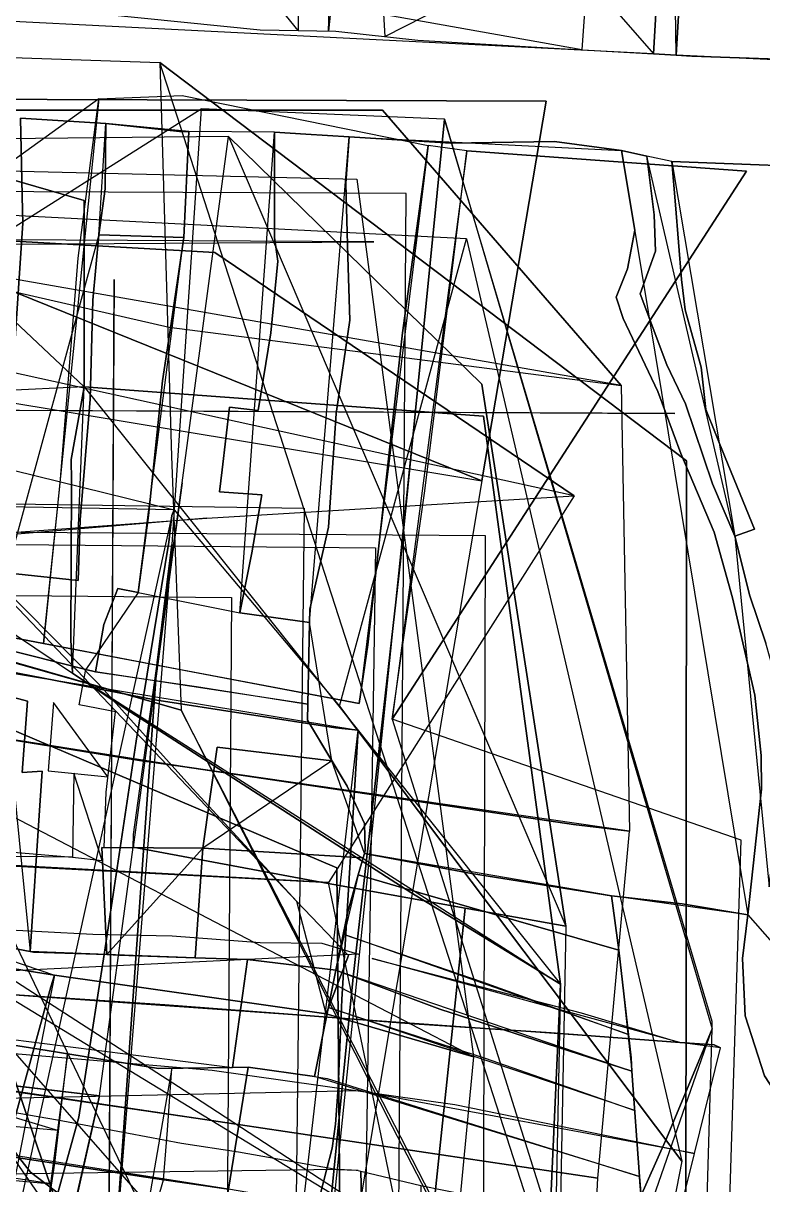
# Model space of a CAD drawing. Extents: x -6790 to 12600, y -1098 to 2171.
# Drawn here: x 760.7 to 826.5, y 528.8 to 632.3 of the extents above; entities that cross this region are included whole.
import ezdxf

# ---------------------------------------------------------------- set-up
doc = ezdxf.new("R2010")
doc.units = 0

msp = doc.modelspace()

# ---------------------------------------------------------------- linework, layer by layer
for points in [[(816.82, 629.53), (817.31, 638.27), (818.02, 646.67), (818.17, 650.88), (811.55, 652.3), (801.34, 654.11), (798.46, 654.61), (793.85, 658.87), (789.3, 662.59), (783.01, 667.72), (778.3, 673.85), (776.79, 675.37), (816.82, 629.53)], [(818.51, 652.46), (819.91, 652.16), (819.55, 641.6), (818.84, 629.41), (818.51, 652.46)], [(788.51, 650.99), (788.24, 644.07), (788.6, 638.47), (787.88, 631.56), (788.51, 650.99)], [(817.78, 643.75), (803.94, 646.85), (794.76, 648.17), (792.56, 648.48), (792.92, 644.03), (792.6, 636.17), (792.9, 631.07), (817.78, 643.75)], [(779.89, 638.17), (785.19, 638.3), (785.18, 631.62), (779.89, 638.17)], [(779.92, 635.37), (787.01, 635.92), (789.51, 636.23), (792.67, 635.12), (802.06, 634.81), (804.27, 635.81), (810.86, 635.78), (810.44, 629.9), (779.92, 635.37)], [(711, 634.91), (716.87, 634.4), (734.58, 634.49), (750.17, 633.48), (767.98, 633.07), (781.81, 631.68), (788.54, 631.55), (795.83, 630.75), (809.47, 629.96), (816.82, 629.53), (711, 634.91)], [(773.92, 593.7), (774.78, 571.1), (748.44, 578.67), (746.2, 579.16), (746.86, 594.5), (747.44, 629.63), (772.88, 628.76), (773.92, 593.7)], [(818.84, 629.41), (820.24, 629.33), (832.96, 628.89), (844.96, 628.03), (853.69, 627.67), (869.96, 626.54), (884.7, 626.1), (895.54, 625.78), (818.84, 629.41)], [(825.54, 465.77), (806.35, 469.43), (790.15, 472.91), (788, 473.79), (781.46, 482.46), (778.96, 484.78), (761.21, 490.56), (753.93, 494.44), (749.56, 505.26), (743.94, 513.64), (737.71, 521.37), (732.54, 530.27), (727.8, 538.42), (725.23, 542.83), (721.03, 551.82), (716, 562.56), (708.38, 575.17), (702.23, 583.19), (694.98, 594.47), (690.98, 605.98), (686.82, 617.96), (685.15, 622.75), (683.33, 627.98), (825.54, 465.77)], [(772.88, 628.76), (819.75, 593.29), (819.67, 483.79), (772.88, 628.76)], [(773.92, 593.7), (774.78, 571.1), (793.55, 534.03), (806.64, 508.72), (816.29, 490.15), (819.67, 483.79), (819.75, 593.29), (772.88, 628.76), (773.92, 593.7)], [(801.55, 591.52), (807.26, 625.31), (594.08, 626.05), (801.55, 591.52)], [(594.08, 626.05), (807.26, 625.31), (801.55, 591.52), (749.59, 612.5), (736.92, 617.96), (735.79, 618.67), (734.09, 619.73), (709.8, 621.41), (709.41, 621.38), (692.7, 620.22), (676.33, 620.8), (668.58, 621.46), (664.43, 621.82), (645.07, 623.54), (619.64, 624.86), (594.08, 626.05)], [(767.45, 625.52), (774.86, 625.83), (796.76, 621.38), (794.49, 604.69), (791.39, 576.91), (790.62, 571.67), (773.79, 574.87), (762.51, 577.02), (764.01, 591.31), (765.62, 611.34), (767.45, 625.52)], [(767.45, 625.52), (774.86, 625.83), (796.76, 621.38), (794.49, 604.69), (791.39, 576.91), (790.62, 571.67), (773.79, 574.87), (762.51, 577.02), (764.01, 591.31), (765.62, 611.34), (767.45, 625.52)], [(739.24, 590.14), (738.74, 588.73), (738.01, 584.05), (737.6, 582.45), (737.54, 582.13), (737.47, 581.8), (746.17, 580.13), (762.51, 577.02), (764.01, 591.31), (765.62, 611.34), (767.45, 625.52), (744.29, 608.84), (741.54, 598.43), (739.24, 590.14)], [(739.24, 590.14), (738.74, 588.73), (738.01, 584.05), (737.6, 582.45), (737.54, 582.13), (737.47, 581.8), (746.17, 580.13), (762.51, 577.02), (764.01, 591.31), (765.62, 611.34), (767.45, 625.52), (744.29, 608.84), (741.54, 598.43), (739.24, 590.14)], [(762.51, 577.02), (764.01, 591.31), (765.62, 611.34), (767.45, 625.52), (762.51, 577.02)], [(762.51, 577.02), (764.01, 591.31), (765.62, 611.34), (767.45, 625.52), (762.51, 577.02)], [(775.09, 566.03), (771.08, 566.6), (750.48, 569.93), (700.5, 577.8), (667.32, 583.09), (635.64, 588.1), (623.07, 590.09), (622.08, 590.25), (623.24, 590.97), (623.7, 591.97), (628.67, 605.97), (674.08, 624.51), (716.9, 617.4), (757.75, 608.86), (773.71, 605.21), (813.95, 600), (814.67, 560.31), (809.71, 560.92), (775.09, 566.03)], [(775.09, 566.03), (771.08, 566.6), (750.48, 569.93), (700.5, 577.8), (667.32, 583.09), (635.64, 588.1), (623.07, 590.09), (622.08, 590.25), (623.24, 590.97), (623.7, 591.97), (628.67, 605.97), (674.08, 624.51), (716.9, 617.4), (757.75, 608.86), (773.71, 605.21), (813.95, 600), (814.67, 560.31), (809.71, 560.92), (775.09, 566.03)], [(674.08, 624.51), (716.9, 617.4), (757.75, 608.86), (773.71, 605.21), (813.95, 600), (674.08, 624.51)], [(674.08, 624.51), (792.71, 624.51), (813.95, 600), (674.08, 624.51)], [(813.95, 600), (792.71, 624.51), (674.08, 624.51), (716.9, 617.4), (757.75, 608.86), (773.71, 605.21), (813.95, 600)], [(813.95, 600), (792.71, 624.51), (674.08, 624.51), (716.9, 617.4), (757.75, 608.86), (773.71, 605.21), (813.95, 600)], [(766.13, 599.89), (766.13, 616.48), (740.72, 623.83), (766.13, 599.89)], [(740.72, 623.83), (766.13, 616.48), (766.13, 599.89), (743.76, 598.81), (740.78, 598.84), (740.72, 623.83)], [(773.94, 585.85), (772.6, 575.06), (771.58, 560.66), (768.76, 521.01), (767.41, 521.02), (764.04, 522.05), (745.24, 522.5), (747.42, 546.09), (749.09, 565.53), (751.5, 586.1), (753.12, 597.33), (755.14, 611.1), (776.56, 624.64), (773.94, 585.85)], [(759.67, 591.26), (759.24, 583.31), (765.6, 582.65), (765.79, 588.03), (766.66, 598.8), (766.9, 607.6), (767.46, 613.42), (768.01, 617.53), (768.07, 623.35), (760.48, 623.8), (760.65, 615.57), (760.67, 614.46), (759.9, 602.85), (759.8, 601.39), (759.67, 591.26)], [(760.48, 623.8), (768.07, 623.35), (768.01, 617.53), (767.46, 613.42), (766.9, 607.6), (766.66, 598.8), (765.79, 588.03), (765.6, 582.65), (759.24, 583.31), (759.67, 591.26), (759.8, 601.39), (759.9, 602.85), (760.67, 614.46), (760.65, 615.57), (760.48, 623.8)], [(773.94, 585.85), (772.6, 575.06), (771.58, 560.66), (768.76, 521.01), (767.41, 521.02), (766.06, 521.02), (765.25, 520.95), (762.8, 494.12), (760.76, 477.07), (765.86, 477.8), (782.63, 479.52), (783.48, 479.82), (786.38, 510.06), (790.08, 547.3), (792.29, 566.63), (794.29, 584.36), (796.28, 604.33), (798.2, 623.73), (776.56, 624.64), (773.94, 585.85)], [(768.07, 623.35), (768.01, 617.53), (767.46, 613.42), (768.07, 623.35)], [(775.47, 622.61), (774.62, 622.61), (768.07, 623.35), (768.01, 617.53), (767.46, 613.42), (775.01, 613.17), (775.47, 622.61)], [(767.46, 613.42), (768.01, 617.53), (768.07, 623.35), (774.62, 622.61), (775.47, 622.61), (775.01, 613.17), (767.46, 613.42)], [(768.07, 623.35), (774.62, 622.61), (775.47, 622.61), (768.07, 623.35)], [(796.28, 604.33), (794.29, 584.36), (792.29, 566.63), (790.08, 547.3), (786.38, 510.06), (783.48, 479.82), (798.29, 485.03), (799.37, 485.58), (802.08, 485.27), (802.29, 488.37), (798.13, 489.12), (809.6, 514.2), (817.98, 532.96), (822.03, 542.7), (822.05, 543.36), (798.2, 623.73), (796.28, 604.33)], [(822.03, 542.7), (822.05, 543.36), (798.2, 623.73), (822.03, 542.7)], [(631.18, 586.07), (630.4, 567.6), (629.27, 553.04), (631.61, 553.28), (651.14, 550.97), (686.07, 546.69), (721.53, 542.21), (767.5, 536.76), (770.49, 558.88), (770.52, 560.01), (774.15, 586.18), (774.86, 591.34), (778.99, 622.18), (633.05, 620.65), (631.18, 586.07)], [(644.25, 621.84), (790.42, 618.39), (800.79, 540.21), (644.25, 621.84)], [(750.48, 590.42), (749.37, 591.58), (747, 593.84), (746.9, 604.9), (729.63, 608.09), (644.25, 621.84), (790.42, 618.39), (800.79, 540.21), (787.68, 544.06), (789.67, 549.23), (785.06, 554.06), (775.81, 564.09), (767.38, 573.48), (754.71, 586.3), (750.48, 590.42)], [(750.48, 590.42), (749.37, 591.58), (747, 593.84), (746.9, 604.9), (729.63, 608.09), (644.25, 621.84), (790.42, 618.39), (800.79, 540.21), (787.68, 544.06), (789.67, 549.23), (785.06, 554.06), (775.81, 564.09), (767.38, 573.48), (754.71, 586.3), (750.48, 590.42)], [(750.48, 590.42), (749.37, 591.58), (747, 593.84), (746.9, 604.9), (729.63, 608.09), (644.25, 621.84), (790.42, 618.39), (800.79, 540.21), (787.68, 544.06), (789.67, 549.23), (785.06, 554.06), (775.81, 564.09), (767.38, 573.48), (754.71, 586.3), (750.48, 590.42)], [(770.49, 558.88), (770.52, 560.01), (774.15, 586.18), (774.86, 591.34), (778.99, 622.18), (801.53, 600.13), (809.01, 551.86), (800.05, 553.47), (786.55, 555.9), (770.49, 558.88)], [(783.09, 622.55), (775.47, 622.61), (775.01, 613.17), (773.87, 605.51), (773.1, 600.41), (771.87, 588.44), (770.94, 581.57), (780, 579.76), (781.07, 585.11), (781.95, 590.27), (778.18, 590.54), (778.41, 592.48), (779.07, 598.07), (781.62, 597.77), (782.77, 604.69), (783.38, 611.08), (783.08, 613.17), (783.09, 622.55)], [(782.77, 604.69), (783.38, 611.08), (783.08, 613.17), (783.09, 622.55), (775.47, 622.61), (775.01, 613.17), (773.87, 605.51), (773.1, 600.41), (771.87, 588.44), (770.94, 581.57), (780, 579.76), (781.07, 585.11), (781.95, 590.27), (778.18, 590.54), (778.41, 592.48), (779.07, 598.07), (781.62, 597.77), (782.77, 604.69)], [(783.09, 622.55), (783.08, 613.17), (783.38, 611.08), (782.77, 604.69), (781.62, 597.77), (779.07, 598.07), (778.41, 592.48), (778.18, 590.54), (781.95, 590.27), (781.07, 585.11), (780, 579.76), (783.09, 622.55)], [(780, 579.76), (781.07, 585.11), (781.95, 590.27), (778.18, 590.54), (778.41, 592.48), (779.07, 598.07), (781.62, 597.77), (782.77, 604.69), (783.38, 611.08), (783.08, 613.17), (783.09, 622.55), (785.87, 622.38), (789.73, 622.14), (789.42, 617.98), (789.62, 611.46), (789.79, 605.82), (788.57, 597.52), (788.13, 590.93), (787.89, 587.39), (786.22, 580.09), (786.19, 578.9), (780, 579.76)], [(786.19, 578.9), (780, 579.76), (781.07, 585.11), (781.95, 590.27), (778.18, 590.54), (778.41, 592.48), (779.07, 598.07), (781.62, 597.77), (782.77, 604.69), (783.38, 611.08), (783.08, 613.17), (783.09, 622.55), (785.87, 622.38), (789.73, 622.14), (789.42, 617.98), (789.62, 611.46), (789.79, 605.82), (788.57, 597.52), (788.13, 590.93), (787.89, 587.39), (786.22, 580.09), (786.19, 578.9)], [(809.01, 551.86), (801.53, 600.13), (778.99, 622.18), (809.01, 551.86)], [(789.73, 622.14), (785.87, 622.38), (783.09, 622.55), (789.73, 622.14)], [(813.09, 554.55), (800.61, 556.56), (791.1, 558.34), (791.14, 558.56), (791.09, 560.99), (789.56, 564.32), (788.2, 566.57), (786.01, 570.2), (786.07, 573.08), (786.19, 578.9), (786.22, 580.09), (787.89, 587.39), (788.13, 590.93), (788.57, 597.52), (789.79, 605.82), (789.62, 611.46), (789.42, 617.98), (789.73, 622.14), (798.78, 621.57), (808.01, 621.72), (813.97, 620.93), (815.15, 613.83), (814.5, 610.39), (813.49, 607.86), (814.13, 605.98), (817.2, 599.47), (819.25, 593.96), (822.22, 586.94), (823.84, 581.08), (824.94, 576.33), (825.85, 572.44), (826.39, 567.06), (826.44, 564.07), (825.22, 552.87), (819.36, 553.84), (813.09, 554.55)], [(813.97, 620.93), (815.15, 613.83), (814.5, 610.39), (813.49, 607.86), (814.13, 605.98), (817.2, 599.47), (819.25, 593.96), (822.22, 586.94), (823.84, 581.08), (824.94, 576.33), (825.85, 572.44), (826.39, 567.06), (826.44, 564.07), (825.22, 552.87), (819.36, 553.84), (813.09, 554.55), (800.61, 556.56), (791.1, 558.34), (791.14, 558.56), (791.09, 560.99), (789.56, 564.32), (786.01, 570.2), (786.07, 573.08), (786.19, 578.9), (786.22, 580.09), (787.89, 587.39), (788.13, 590.93), (788.57, 597.52), (789.79, 605.82), (789.62, 611.46), (789.42, 617.98), (789.73, 622.14), (798.78, 621.57), (808.01, 621.72), (813.97, 620.93)], [(789.73, 622.14), (789.42, 617.98), (789.62, 611.46), (789.79, 605.82), (788.57, 597.52), (788.13, 590.93), (787.89, 587.39), (786.22, 580.09), (786.19, 578.9), (789.73, 622.14)], [(813.97, 620.93), (808.01, 621.72), (798.78, 621.57), (789.73, 622.14), (813.97, 620.93)], [(790.62, 571.67), (791.39, 576.91), (794.49, 604.69), (796.76, 621.38), (790.62, 571.67)], [(790.62, 571.67), (791.39, 576.91), (794.49, 604.69), (796.76, 621.38), (790.62, 571.67)], [(793.55, 570.29), (796.46, 590.61), (798.89, 610.22), (800.21, 620.9), (793.55, 570.29)], [(793.55, 570.29), (825.11, 619.08), (800.21, 620.9), (793.55, 570.29)], [(800.21, 620.9), (825.11, 619.08), (793.55, 570.29), (796.46, 590.61), (798.89, 610.22), (800.21, 620.9)], [(793.55, 570.29), (796.46, 590.61), (798.89, 610.22), (800.21, 620.9), (793.55, 570.29)], [(793.55, 570.29), (825.11, 619.08), (800.21, 620.9), (793.55, 570.29)], [(800.21, 620.9), (825.11, 619.08), (793.55, 570.29), (796.46, 590.61), (798.89, 610.22), (800.21, 620.9)], [(825.22, 552.87), (826.44, 564.07), (826.39, 567.06), (825.85, 572.44), (824.94, 576.33), (823.84, 581.08), (822.22, 586.94), (819.25, 593.96), (817.2, 599.47), (814.13, 605.98), (813.49, 607.86), (814.5, 610.39), (815.15, 613.83), (813.97, 620.93), (825.22, 552.87)], [(105.33, 620.2), (98.92, 88.39), (790.98, 84.91), (794.81, 617.1), (105.33, 620.2)], [(816.22, 620.44), (816.89, 615.19), (816.99, 611.98), (815.63, 608.18), (818.01, 601.83), (819.66, 598.38), (822.06, 591.26), (824.07, 586.59), (816.22, 620.44)], [(816.22, 620.44), (816.89, 615.19), (816.99, 611.98), (815.63, 608.18), (818.01, 601.83), (819.66, 598.38), (822.06, 591.26), (824.07, 586.59), (825.81, 587.22), (823.21, 593.6), (821.47, 597.88), (821.05, 601.64), (819.65, 606.73), (819.32, 609.44), (818.79, 616.08), (818.46, 619.95), (816.22, 620.44)], [(818.46, 619.95), (816.22, 620.44), (816.89, 615.19), (816.99, 611.98), (815.63, 608.18), (818.01, 601.83), (819.66, 598.38), (822.06, 591.26), (824.07, 586.59), (825.81, 587.22), (823.21, 593.6), (821.47, 597.88), (821.05, 601.64), (819.65, 606.73), (819.32, 609.44), (818.79, 616.08), (818.46, 619.95)], [(824.07, 586.59), (825.81, 587.22), (823.21, 593.6), (821.47, 597.88), (821.05, 601.64), (819.65, 606.73), (819.32, 609.44), (818.79, 616.08), (818.46, 619.95), (824.07, 586.59)], [(801.55, 591.52), (789.24, 518.69), (788.79, 518.81), (777.97, 521.72), (767.39, 524.57), (756.89, 527.43), (746.38, 530.29), (746.26, 530.33), (721.44, 537.97), (709.23, 542.12), (710.81, 545.03), (717.42, 564.61), (725.49, 587.73), (735.79, 618.67), (736.92, 617.96), (749.59, 612.5), (801.55, 591.52)], [(683.83, 591.92), (682.82, 585.19), (682.02, 581.05), (696.43, 581.99), (726.43, 583.93), (728.88, 584.12), (732.2, 584.37), (752.01, 586.35), (777.06, 588.19), (809.76, 590.17), (777.78, 611.86), (688, 616.92), (683.83, 591.92)], [(688, 616.92), (777.78, 611.86), (809.76, 590.17), (688, 616.92)], [(800.18, 613.06), (743.58, 615.98), (744.35, 598), (744.24, 589.48), (759.81, 592.47), (774.16, 588.93), (788.87, 571.45), (800.18, 613.06)], [(758.62, 576.65), (766.29, 574.71), (767.14, 574.5), (767.9, 578.73), (769.15, 581.93), (770.94, 581.57), (771.87, 588.44), (773.1, 600.41), (773.87, 605.51), (775.01, 613.17), (767.46, 613.42), (766.9, 607.6), (766.66, 598.8), (765.79, 588.03), (765.6, 582.65), (759.24, 583.31), (758.77, 577.53), (758.62, 576.65)], [(758.77, 577.53), (759.24, 583.31), (765.6, 582.65), (765.79, 588.03), (766.66, 598.8), (766.9, 607.6), (767.46, 613.42), (775.01, 613.17), (773.87, 605.51), (773.1, 600.41), (771.87, 588.44), (770.94, 581.57), (769.15, 581.93), (767.9, 578.73), (767.14, 574.5), (766.29, 574.71), (758.62, 576.65), (758.77, 577.53)], [(759.24, 583.31), (765.6, 582.65), (765.79, 588.03), (766.66, 598.8), (766.9, 607.6), (767.46, 613.42), (759.24, 583.31)], [(791.93, 612.79), (759.01, 612.98), (79.55, 608.24), (791.93, 612.79)], [(775.01, 613.17), (773.87, 605.51), (773.1, 600.41), (771.87, 588.44), (770.94, 581.57), (775.01, 613.17)], [(788.87, 571.45), (800.18, 613.06), (819.34, 530.94), (788.87, 571.45)], [(653.18, 610.25), (673.7, 598.61), (702.83, 582.77), (710.99, 578.05), (726.92, 568.07), (747.27, 555.19), (763.46, 544.73), (775.95, 536.66), (798.85, 521.74), (807.17, 516.44), (653.18, 610.25)], [(768.8, 609.44), (767.73, 425.4), (767.16, 304.2), (766.16, 88.09), (768.8, 609.44)], [(783.48, 479.82), (786.38, 510.06), (790.08, 547.3), (792.29, 566.63), (794.29, 584.36), (796.28, 604.33), (783.48, 479.82)], [(66.96, 600.96), (135.85, 600.88), (818.73, 597.52), (66.96, 600.96)], [(89.84, 599.43), (785.72, 589.09), (779.97, 92.07), (740.84, 91.65), (728.89, 91.75), (723.88, 92.07), (717.29, 92.52), (682.9, 93.32), (432.67, 95.45), (307.1, 97.51), (213.56, 98.73), (136.9, 99.68), (84.96, 100.39), (89.84, 599.43)], [(766.13, 599.89), (743.76, 598.81), (744.79, 590.15), (745.13, 587.8), (765.09, 574.38), (764.95, 577.39), (765.02, 591.51), (764.99, 593.42), (765.57, 596.72), (766.13, 599.89)], [(766.13, 599.89), (765.57, 596.72), (764.99, 593.42), (765.02, 591.51), (764.95, 577.39), (765.09, 574.38), (766.13, 599.89)], [(766.13, 599.89), (801.7, 597.28), (808.55, 546.69), (795.22, 554.86), (769.78, 571.23), (765.09, 574.38), (764.95, 577.39), (765.02, 591.51), (764.99, 593.42), (765.57, 596.72), (766.13, 599.89)], [(808.55, 546.69), (801.7, 597.28), (766.13, 599.89), (808.55, 546.69)], [(71.88, 94), (800.52, 88.91), (801.87, 586.62), (73.83, 591.85), (71.88, 94)], [(71.88, 94), (800.52, 88.91), (801.87, 586.62), (73.83, 591.85), (71.88, 94)], [(97.67, 591.94), (792.06, 585.55), (784.52, 85.89), (784.41, 69.63), (97.67, 591.94)], [(712.77, 589.73), (744.24, 588.88), (744.24, 589.48), (759.81, 592.47), (774.16, 588.93), (773.95, 588.44), (773.67, 586.06), (770.78, 568.32), (767.93, 549.33), (765.66, 534.86), (763, 525.19), (759.59, 512.48), (750.01, 475.34), (744.58, 455.13), (692.28, 473.82), (692.01, 473.92), (692.64, 477.06), (696.39, 491.83), (698.54, 500.31), (698.64, 501.14), (698.82, 502.12), (706.9, 535.48), (712.77, 589.73)], [(744.24, 589.48), (759.81, 592.47), (774.16, 588.93), (744.24, 589.48)], [(770.49, 558.88), (770.52, 560.01), (774.15, 586.18), (774.86, 591.34), (770.49, 558.88)], [(623.07, 590.09), (635.64, 588.1), (667.32, 583.09), (700.5, 577.8), (750.48, 569.93), (771.08, 566.6), (775.09, 566.03), (623.07, 590.09)], [(777.06, 588.19), (809.76, 590.17), (787.89, 555.73), (762.18, 557.09), (726.99, 559.04), (727.49, 567.33), (728.88, 584.12), (732.2, 584.37), (752.01, 586.35), (777.06, 588.19)], [(785.06, 554.06), (775.81, 564.09), (767.38, 573.48), (754.71, 586.3), (750.48, 590.42), (785.06, 554.06)], [(763.5, 547.48), (758.81, 548.23), (739.16, 551.34), (727.94, 553.08), (727.1, 553.17), (721.76, 556.05), (719.34, 559.78), (718.05, 560.87), (714.68, 572.82), (711.87, 582.37), (701.58, 583.23), (679.83, 585.24), (655.5, 587.43), (643.45, 588.64), (642.6, 588.69), (763.5, 547.48)], [(744.58, 455.13), (750.01, 475.34), (759.59, 512.48), (763, 525.19), (765.66, 534.86), (767.93, 549.33), (770.78, 568.32), (773.67, 586.06), (773.95, 588.44), (774.16, 588.93), (788.87, 571.45), (819.34, 530.94), (796.18, 412.16), (789.03, 414.05), (759.61, 421.13), (741.27, 425.28), (744.58, 455.13)], [(50.06, 587.89), (779.25, 581.11), (775.84, 83.59), (42.2, 89.17), (50.06, 587.89)], [(728.88, 584.12), (732.2, 584.37), (752.01, 586.35), (777.06, 588.19), (728.88, 584.12)], [(744.58, 455.13), (750.01, 475.34), (759.59, 512.48), (763, 525.19), (765.66, 534.86), (767.93, 549.33), (770.78, 568.32), (773.67, 586.06), (773.95, 588.44), (744.58, 455.13)], [(827.11, 555.35), (828.44, 566.83), (828.37, 571.61), (826.83, 577.07), (825.39, 581.27), (824.07, 586.59), (827.11, 555.35)], [(768.76, 521.01), (771.58, 560.66), (772.6, 575.06), (773.94, 585.85), (768.76, 521.01)], [(789.37, 472.29), (788.64, 557.04), (726.63, 583.45), (720.48, 542.79), (718.12, 527.15), (713.97, 500.37), (711.8, 485.54), (732.08, 481.37), (752.13, 477.45), (774.25, 474.29), (789.37, 472.29)], [(726.63, 583.45), (788.64, 557.04), (789.37, 472.29), (726.63, 583.45)], [(762.51, 577.02), (746.17, 580.13), (737.47, 581.8), (737.54, 582.13), (762.51, 577.02)], [(762.51, 577.02), (746.17, 580.13), (737.47, 581.8), (737.54, 582.13), (762.51, 577.02)], [(766.29, 574.71), (767.14, 574.5), (767.9, 578.73), (769.15, 581.93), (770.94, 581.57), (780, 579.76), (786.19, 578.9), (786.07, 573.08), (786.01, 570.2), (788.2, 566.57), (777.97, 567.81), (776.71, 558.79), (767.7, 558.87), (768.17, 549.32), (761.63, 549.55), (761.33, 549.6), (762.2, 562.6), (762.4, 565.67), (760.61, 565.55), (761.1, 571.89), (758.51, 572.57), (758.62, 576.65), (766.29, 574.71)], [(786.19, 578.9), (786.07, 573.08), (786.01, 570.2), (789.56, 564.32), (791.09, 560.99), (791.14, 558.56), (791.1, 558.34), (790.98, 557.94), (776.71, 558.79), (767.91, 558.86), (768.09, 563.79), (768.93, 570.94), (765.69, 571.57), (766.29, 574.71), (767.14, 574.5), (767.9, 578.73), (769.15, 581.93), (770.94, 581.57), (780, 579.76), (786.19, 578.9)], [(766.29, 574.71), (767.14, 574.5), (767.9, 578.73), (769.15, 581.93), (770.94, 581.57), (766.29, 574.71)], [(790.53, 569.31), (788.5, 569.52), (772.44, 572.02), (756.99, 575.02), (755.08, 575.1), (739.41, 577.67), (729.82, 579.3), (729.48, 579.36), (790.53, 569.31)], [(790.53, 569.31), (788.5, 569.52), (772.44, 572.02), (756.99, 575.02), (755.08, 575.1), (739.41, 577.67), (729.82, 579.3), (729.48, 579.36), (790.53, 569.31)], [(795.96, 475.08), (819.45, 432.2), (817.39, 390.55), (793.79, 364.78), (775.23, 344.38), (774.6, 343.67), (757.04, 341.86), (753.04, 341.4), (752.85, 341.76), (754.16, 381.48), (756.88, 464.71), (757.63, 495.44), (747.3, 498.62), (743.04, 499.72), (739.56, 518.42), (728.7, 576.72), (746.2, 579.16), (754.53, 554.16), (765.74, 521.09), (772.67, 501.66), (774.56, 501.34), (783.74, 497.07), (795.96, 475.08)], [(746.2, 579.16), (754.53, 554.16), (765.74, 521.09), (772.67, 501.66), (774.56, 501.34), (783.74, 497.07), (795.96, 475.08), (746.2, 579.16)], [(746.2, 579.16), (748.44, 578.67), (774.78, 571.1), (746.2, 579.16)], [(795.96, 475.08), (783.74, 497.07), (774.56, 501.34), (772.67, 501.66), (765.74, 521.09), (754.53, 554.16), (746.2, 579.16), (748.44, 578.67), (774.78, 571.1), (793.55, 534.03), (806.64, 508.72), (816.29, 490.15), (819.67, 483.79), (819.45, 432.2), (795.96, 475.08)], [(758.77, 577.53), (752.21, 578.9), (752.17, 574.93), (752.09, 565.75), (752.97, 565.3), (751.79, 551.38), (755.84, 550.63), (761.33, 549.6), (762.2, 562.6), (762.4, 565.67), (760.61, 565.55), (761.1, 571.89), (758.51, 572.57), (758.62, 576.65), (758.77, 577.53)], [(758.77, 577.53), (752.21, 578.9), (752.17, 574.93), (752.09, 565.75), (752.97, 565.3), (751.79, 551.38), (755.84, 550.63), (761.33, 549.6), (762.2, 562.6), (762.4, 565.67), (760.61, 565.55), (761.1, 571.89), (758.51, 572.57), (758.62, 576.65), (758.77, 577.53)], [(786.19, 578.9), (786.07, 573.08), (786.01, 570.2), (788.2, 566.57), (786.19, 578.9)], [(761.33, 549.6), (762.2, 562.6), (762.4, 565.67), (760.61, 565.55), (761.1, 571.89), (758.51, 572.57), (758.62, 576.65), (761.33, 549.6)], [(767.91, 558.86), (768.09, 563.79), (768.93, 570.94), (765.69, 571.57), (766.29, 574.71), (758.62, 576.65), (758.51, 572.57), (761.1, 571.89), (760.61, 565.55), (762.4, 565.67), (762.2, 562.6), (761.33, 549.6), (761.63, 549.55), (768.17, 549.32), (767.7, 558.87), (767.91, 558.86)], [(790.62, 571.67), (773.79, 574.87), (762.51, 577.02), (790.62, 571.67)], [(790.62, 571.67), (773.79, 574.87), (762.51, 577.02), (790.62, 571.67)], [(808.55, 546.69), (795.22, 554.86), (769.78, 571.23), (765.09, 574.38), (808.55, 546.69)], [(767.14, 574.5), (776.14, 573.19), (786.04, 571.64), (767.14, 574.5)], [(763.41, 571.78), (762.95, 565.7), (768.25, 565.16), (763.41, 571.78)], [(774.78, 571.1), (793.55, 534.03), (806.64, 508.72), (816.29, 490.15), (819.67, 483.79), (774.78, 571.1)], [(822.11, 479.41), (824.62, 559.51), (793.55, 570.29), (822.11, 479.41)], [(822.11, 479.41), (824.62, 559.51), (793.55, 570.29), (822.11, 479.41)], [(790.53, 569.31), (789.08, 545.32), (788.75, 537.5), (788.5, 534.23), (788.23, 532.08), (786.2, 524.26), (782.67, 509.96), (781.97, 509.97), (780.54, 488.43), (780.33, 480.9), (790.53, 569.31)], [(790.53, 569.31), (789.08, 545.32), (788.75, 537.5), (788.5, 534.23), (788.23, 532.08), (786.2, 524.26), (782.67, 509.96), (781.97, 509.97), (780.54, 488.43), (780.33, 480.9), (790.53, 569.31)], [(776.71, 558.79), (777.97, 567.81), (788.2, 566.57), (776.71, 558.79)], [(791.1, 558.34), (790.98, 557.94), (776.71, 558.79), (777.97, 567.81), (788.2, 566.57), (789.56, 564.32), (791.09, 560.99), (791.14, 558.56), (791.1, 558.34)], [(775.09, 566.03), (809.71, 560.92), (814.67, 560.31), (775.09, 566.03)], [(788.2, 566.57), (789.56, 564.32), (791.09, 560.99), (791.14, 558.56), (791.1, 558.34), (788.2, 566.57)], [(765.23, 565.47), (765.1, 558), (767.75, 557.7), (765.23, 565.47)], [(612.21, 559.12), (619.35, 558.13), (635.46, 555.63), (656.69, 552.4), (675.17, 549.62), (695.01, 546.69), (713.12, 544.03), (733.88, 540.86), (744.15, 539.46), (761.1, 536.94), (776.09, 534.77), (612.21, 559.12)], [(794.41, 524.38), (787.89, 555.73), (762.18, 557.09), (726.99, 559.04), (726.9, 557.62), (725.97, 550.15), (724.53, 538.98), (723.78, 533.24), (732.98, 531.86), (752.56, 529.13), (769.63, 526.59), (780.19, 525.11), (790.96, 524.67), (794.41, 524.38)], [(726.99, 559.04), (762.18, 557.09), (787.89, 555.73), (726.99, 559.04)], [(765.1, 558), (757.35, 558.08), (752.45, 559.08), (765.1, 558)], [(795.48, 510.08), (762.5, 514.43), (763.13, 517.59), (767.5, 536.76), (770.49, 558.88), (786.55, 555.9), (800.05, 553.47), (795.48, 510.08)], [(776.71, 558.79), (767.7, 558.87), (768.17, 549.32), (776.71, 558.79)], [(776.71, 558.79), (767.7, 558.87), (768.17, 549.32), (769.28, 549.28), (776.03, 549.05), (776.71, 558.79)], [(767.7, 558.87), (767.91, 558.86), (776.71, 558.79), (776.03, 549.05), (769.28, 549.28), (768.17, 549.32), (767.7, 558.87)], [(776.71, 558.79), (776.03, 549.05), (780.69, 548.89), (788.55, 547.95), (789.6, 553.14), (790.54, 556.42), (790.98, 557.94), (776.71, 558.79)], [(776.71, 558.79), (790.98, 557.94), (790.54, 556.42), (789.6, 553.14), (788.55, 547.95), (780.69, 548.89), (776.03, 549.05), (776.71, 558.79)], [(790.54, 556.42), (790.98, 557.94), (791.1, 558.34), (800.61, 556.56), (813.09, 554.55), (813.74, 549.73), (796.74, 554.63), (790.54, 556.42)], [(790.98, 557.94), (790.54, 556.42), (796.74, 554.63), (813.74, 549.73), (813.09, 554.55), (800.61, 556.56), (791.1, 558.34), (790.98, 557.94)], [(791.1, 558.34), (800.61, 556.56), (813.09, 554.55), (791.1, 558.34)], [(788.55, 547.95), (789.6, 553.14), (790.54, 556.42), (788.55, 547.95)], [(790.54, 556.42), (789.6, 553.14), (788.55, 547.95), (797.81, 544.46), (814.9, 538.95), (814.82, 540.13), (813.74, 549.73), (796.74, 554.63), (790.54, 556.42)], [(790.54, 556.42), (789.6, 553.14), (788.55, 547.95), (797.81, 544.46), (814.9, 538.95), (814.82, 540.13), (813.74, 549.73), (796.74, 554.63), (790.54, 556.42)], [(813.74, 549.73), (796.74, 554.63), (790.54, 556.42), (813.74, 549.73)], [(813.09, 554.55), (819.36, 553.84), (825.22, 552.87), (813.09, 554.55)], [(785.06, 554.06), (789.67, 549.23), (787.68, 544.06), (785.06, 554.06)], [(809.01, 551.86), (808.19, 508.92), (795.48, 510.08), (800.05, 553.47), (809.01, 551.86)], [(583.06, 539.36), (585.37, 540.27), (606.13, 541.77), (626.57, 543.82), (643.73, 545.1), (657.37, 546.15), (679.49, 547.96), (700.29, 549.88), (720.71, 551.92), (728.45, 552.55), (730.73, 552.13), (736.56, 551.92), (757.81, 551.61), (766.91, 551.14), (773.97, 551), (781.82, 550.4), (787.3, 550.35), (790.56, 549.36), (583.06, 539.36)], [(767.5, 536.76), (721.53, 542.21), (686.07, 546.69), (651.14, 550.97), (631.61, 553.28), (629.27, 553.04), (767.5, 536.76)], [(738.87, 544.43), (750.89, 542.69), (762.12, 540.89), (772.77, 539.18), (779.35, 539.28), (780.69, 548.89), (776.03, 549.05), (769.28, 549.28), (768.17, 549.32), (761.63, 549.55), (761.33, 549.6), (755.84, 550.63), (751.79, 551.38), (741.8, 553.24), (740.49, 548.91), (739.22, 544.74), (738.87, 544.43)], [(741.8, 553.24), (751.79, 551.38), (755.84, 550.63), (761.33, 549.6), (761.63, 549.55), (768.17, 549.32), (769.28, 549.28), (776.03, 549.05), (780.69, 548.89), (779.35, 539.28), (772.77, 539.18), (762.12, 540.89), (750.89, 542.69), (738.87, 544.43), (739.22, 544.74), (740.49, 548.91), (741.8, 553.24)], [(854.02, 520.09), (853.96, 523.77), (853.31, 528.9), (852.43, 529.63), (847.53, 530.4), (846.04, 531.42), (842.65, 530.24), (840.64, 531.42), (835.89, 529.77), (832.1, 532.24), (829.04, 534.94), (826.69, 538.54), (824.99, 543.88), (824.73, 548.97), (825.22, 552.87), (854.02, 520.09)], [(751.79, 551.38), (755.84, 550.63), (761.33, 549.6), (751.79, 551.38)], [(789.19, 551.14), (801.66, 546.88), (814.58, 542.22), (789.19, 551.14)], [(761.33, 549.6), (761.63, 549.55), (768.17, 549.32), (761.33, 549.6)], [(768.17, 549.32), (769.28, 549.28), (776.03, 549.05), (768.17, 549.32)], [(814.9, 538.95), (814.82, 540.13), (813.74, 549.73), (814.9, 538.95)], [(780.69, 548.89), (779.35, 539.28), (780.74, 539.3), (786.64, 538.46), (788.55, 547.95), (780.69, 548.89)], [(779.35, 539.28), (780.69, 548.89), (788.55, 547.95), (786.64, 538.46), (780.74, 539.3), (779.35, 539.28)], [(791.78, 548.98), (810.38, 544.13), (819.17, 541.51), (791.78, 548.98)], [(746.06, 458.24), (746.48, 474.04), (746.64, 487.81), (746.97, 489.69), (750.76, 502.73), (755.05, 517.84), (759.01, 531.27), (763.18, 546.44), (763.5, 547.48), (746.06, 458.24)], [(787.68, 544.06), (800.79, 540.21), (792.54, 453.81), (784.18, 455.83), (774.81, 458.38), (746.06, 458.24), (746.48, 474.04), (746.64, 487.81), (746.97, 489.69), (750.76, 502.73), (755.05, 517.84), (759.01, 531.27), (763.18, 546.44), (763.5, 547.48), (782.73, 544.76), (787.68, 544.06)], [(787.68, 544.06), (800.79, 540.21), (792.54, 453.81), (784.18, 455.83), (774.81, 458.38), (746.06, 458.24), (746.48, 474.04), (746.64, 487.81), (746.97, 489.69), (750.76, 502.73), (755.05, 517.84), (759.01, 531.27), (763.18, 546.44), (763.5, 547.48), (782.73, 544.76), (787.68, 544.06)], [(787.68, 544.06), (800.79, 540.21), (792.54, 453.81), (784.18, 455.83), (774.81, 458.38), (746.06, 458.24), (746.48, 474.04), (746.64, 487.81), (746.97, 489.69), (750.76, 502.73), (755.05, 517.84), (759.01, 531.27), (763.18, 546.44), (763.5, 547.48), (782.73, 544.76), (787.68, 544.06)], [(763.5, 547.48), (782.73, 544.76), (787.68, 544.06), (763.5, 547.48)], [(788.55, 547.95), (786.64, 538.46), (787.76, 538.3), (799.38, 534.64), (815.58, 529.55), (814.9, 538.95), (797.81, 544.46), (788.55, 547.95)], [(788.55, 547.95), (786.64, 538.46), (787.76, 538.3), (799.38, 534.64), (815.58, 529.55), (814.9, 538.95), (797.81, 544.46), (788.55, 547.95)], [(814.9, 538.95), (797.81, 544.46), (788.55, 547.95), (814.9, 538.95)], [(752.33, 546.25), (773.33, 544.85), (790.55, 543.53), (752.33, 546.25)], [(806.81, 463.23), (807.17, 516.44), (808.55, 546.69), (806.81, 463.23)], [(779.35, 539.28), (772.77, 539.18), (762.12, 540.89), (750.89, 542.69), (738.87, 544.43), (779.35, 539.28)], [(738.87, 544.43), (750.89, 542.69), (762.12, 540.89), (772.77, 539.18), (779.35, 539.28), (780.74, 539.3), (778.99, 528.44), (772.62, 529.36), (761.27, 531.09), (751.39, 532.59), (740.42, 534.5), (740.74, 536.78), (741.33, 540.42), (739.54, 541.31), (738.87, 544.43)], [(762.12, 540.89), (750.89, 542.69), (738.87, 544.43), (739.54, 541.31), (741.33, 540.42), (740.74, 536.78), (740.42, 534.5), (751.39, 532.59), (761.27, 531.09), (772.62, 529.36), (778.99, 528.44), (780.74, 539.3), (779.35, 539.28), (772.77, 539.18), (762.12, 540.89)], [(787.88, 544.6), (801.82, 540.1), (815.16, 535.45), (787.88, 544.6)], [(790.55, 543.53), (795.06, 543.18), (807.72, 542.36), (819.17, 541.51), (790.55, 543.53)], [(822.03, 542.7), (817.98, 532.96), (809.6, 514.2), (798.13, 489.12), (802.29, 488.37), (802.08, 485.27), (822.03, 542.7)], [(802.08, 485.27), (820.28, 483.12), (822.03, 542.7), (817.98, 532.96), (809.6, 514.2), (798.13, 489.12), (802.29, 488.37), (802.08, 485.27)], [(541.72, 531.83), (576.48, 533.21), (609.62, 534.1), (649.5, 536.85), (691.63, 540.04), (719.06, 540.88), (742.98, 541.37), (756.72, 540.79), (777.54, 539.02), (790.53, 537.18), (541.72, 531.83)], [(819.17, 541.51), (822.23, 541.28), (822.79, 541.03), (819.17, 541.51)], [(763.87, 533.65), (755.67, 534.38), (750.46, 535.48), (745.69, 538.09), (741.6, 540.33), (763.87, 533.65)], [(762.46, 523.69), (763.53, 530.74), (764.65, 540.48), (762.46, 523.69)], [(754.13, 539.49), (756.74, 536.34), (760.31, 531.31), (761.36, 529.94), (776.24, 518.65), (789.01, 509.14), (789.52, 508.62), (789.25, 506.99), (788.98, 505.17), (788.53, 503.88), (790.27, 499.33), (792.49, 493.46), (794.95, 486.13), (796.13, 484.19), (803.26, 470.36), (806.81, 463.23), (754.13, 539.49)], [(770.74, 520.79), (772.24, 525.96), (773.2, 529.28), (773.56, 533.68), (773.93, 539.2), (770.74, 520.79)], [(778.99, 528.44), (780.74, 539.3), (786.64, 538.46), (787.76, 538.3), (799.38, 534.64), (815.58, 529.55), (815.61, 529.07), (816.26, 521.6), (816.31, 520.61), (806.91, 522.38), (799.38, 524.29), (793.64, 525.13), (788.87, 526.13), (784.16, 527.53), (778.99, 528.44)], [(816.31, 520.61), (806.91, 522.38), (799.38, 524.29), (793.64, 525.13), (788.87, 526.13), (784.16, 527.53), (778.99, 528.44), (780.74, 539.3), (786.64, 538.46), (787.76, 538.3), (799.38, 534.64), (815.58, 529.55), (815.61, 529.07), (816.26, 521.6), (816.31, 520.61)], [(786.64, 538.46), (787.76, 538.3), (799.38, 534.64), (815.58, 529.55), (786.64, 538.46)], [(568.75, 527.12), (570.18, 527.63), (587.93, 528.28), (609.13, 529.31), (622.5, 529.99), (640.94, 530.95), (655.86, 531.98), (665.7, 532.59), (678.19, 533.3), (692.58, 534.22), (706.86, 535.21), (724.74, 536.24), (736.13, 537.04), (747.55, 537.54), (752.43, 536.59), (756.68, 535.84), (763.78, 534.6), (770.09, 533.41), (774.79, 532.54), (779.87, 531.75), (788.73, 530.19), (568.75, 527.12)], [(790.53, 537.18), (799.12, 535.96), (820.46, 531.62), (790.53, 537.18)], [(762.5, 514.43), (763.13, 517.59), (767.5, 536.76), (762.5, 514.43)], [(742.41, 525.21), (740.62, 527.61), (739.74, 529.67), (740.39, 534.31), (740.42, 534.5), (751.39, 532.59), (761.27, 531.09), (772.62, 529.36), (778.99, 528.44), (777.19, 519.79), (772.11, 520.31), (762.46, 523.69), (760.7, 523.29), (747.6, 526.33), (745.06, 524.28), (745.06, 524.03), (742.41, 525.21)], [(742.41, 525.21), (740.62, 527.61), (739.74, 529.67), (740.39, 534.31), (740.42, 534.5), (751.39, 532.59), (761.27, 531.09), (772.62, 529.36), (778.99, 528.44), (777.19, 519.79), (772.11, 520.31), (762.46, 523.69), (760.7, 523.29), (747.6, 526.33), (745.06, 524.28), (745.06, 524.03), (742.41, 525.21)], [(740.42, 534.5), (751.39, 532.59), (761.27, 531.09), (772.62, 529.36), (778.99, 528.44), (740.42, 534.5)], [(750.36, 530.84), (754.59, 529.71), (763.24, 528.9), (750.36, 530.84)], [(788.73, 530.19), (790.36, 530.14), (790.52, 530.1), (788.73, 530.19)], [(790.76, 530.05), (791.42, 503.16), (791.92, 487.62), (790.76, 530.05)], [(816.31, 520.61), (816.26, 521.6), (815.61, 529.07), (815.58, 529.55), (816.31, 520.61)]]:
    msp.add_lwpolyline(points, close=True)
for points in [[(819.55, 641.6), (818.84, 629.41), (816.82, 629.53), (817.31, 638.27)], [(817.31, 638.27), (816.82, 629.53), (818.84, 629.41), (819.55, 641.6)], [(895.54, 625.78), (884.7, 626.1), (869.96, 626.54), (853.69, 627.67), (844.96, 628.03), (832.96, 628.89), (820.24, 629.33), (818.84, 629.41), (819.55, 641.6)], [(895.54, 625.78), (884.7, 626.1), (869.96, 626.54), (853.69, 627.67), (844.96, 628.03), (832.96, 628.89), (820.24, 629.33), (818.84, 629.41), (819.55, 641.6)], [(767.98, 633.07), (781.81, 631.68), (788.54, 631.55), (795.83, 630.75), (809.47, 629.96), (816.82, 629.53), (817.31, 638.27)], [(767.98, 633.07), (781.81, 631.68), (788.54, 631.55), (795.83, 630.75), (809.47, 629.96), (816.82, 629.53), (817.31, 638.27)], [(767.98, 633.07), (781.81, 631.68), (788.54, 631.55), (795.83, 630.75), (809.47, 629.96), (816.82, 629.53), (818.84, 629.41), (820.24, 629.33), (832.96, 628.89), (844.96, 628.03), (853.69, 627.67), (869.96, 626.54), (884.7, 626.1), (895.54, 625.78)], [(767.98, 633.07), (781.81, 631.68), (788.54, 631.55), (795.83, 630.75), (809.47, 629.96), (816.82, 629.53), (818.84, 629.41), (820.24, 629.33), (832.96, 628.89), (844.96, 628.03), (853.69, 627.67), (869.96, 626.54), (884.7, 626.1), (895.54, 625.78)], [(895.43, 617.35), (891.36, 617.75), (889.41, 617.6), (877.39, 617.73), (866.68, 618.24), (856.27, 618.75), (854.62, 618.82), (845, 618.94), (835.57, 619.29), (818.46, 619.95), (816.22, 620.44), (813.97, 620.93), (808.01, 621.72), (798.78, 621.57), (789.73, 622.14), (785.87, 622.38), (783.09, 622.55), (775.47, 622.61), (774.62, 622.61), (768.07, 623.35), (760.48, 623.8)], [(895.43, 617.35), (891.36, 617.75), (891.36, 617.75), (889.41, 617.6), (877.39, 617.73), (866.68, 618.24), (856.27, 618.75), (854.62, 618.82), (845, 618.94), (835.57, 619.29), (818.46, 619.95), (816.22, 620.44), (813.97, 620.93), (808.01, 621.72), (798.78, 621.57), (789.73, 622.14), (785.87, 622.38), (783.09, 622.55), (775.47, 622.61), (774.62, 622.61), (768.07, 623.35), (760.48, 623.8)], [(822.11, 479.41), (824.62, 559.51), (793.55, 570.29), (796.46, 590.61), (798.89, 610.22), (800.21, 620.9), (800.21, 620.9), (796.76, 621.38), (794.49, 604.69), (791.39, 576.91), (790.62, 571.67), (773.79, 574.87), (762.51, 577.02), (746.17, 580.13)], [(822.11, 479.41), (824.62, 559.51), (793.55, 570.29), (796.46, 590.61), (798.89, 610.22), (800.21, 620.9), (800.21, 620.9), (796.76, 621.38), (794.49, 604.69), (791.39, 576.91), (790.62, 571.67), (773.79, 574.87), (762.51, 577.02), (746.17, 580.13)], [(826.69, 538.54), (824.99, 543.88), (824.73, 548.97), (825.22, 552.87), (825.22, 552.87), (826.44, 564.07), (826.39, 567.06), (825.85, 572.44), (824.94, 576.33), (823.84, 581.08), (822.22, 586.94), (819.25, 593.96), (817.2, 599.47), (814.13, 605.98), (813.49, 607.86), (814.5, 610.39), (815.15, 613.83), (813.97, 620.93), (816.22, 620.44), (816.89, 615.19), (816.99, 611.98), (815.63, 608.18), (818.01, 601.83), (819.66, 598.38), (822.06, 591.26), (824.07, 586.59), (825.39, 581.27), (826.83, 577.07)], [(826.83, 577.07), (825.39, 581.27), (824.07, 586.59), (822.06, 591.26), (819.66, 598.38), (818.01, 601.83), (815.63, 608.18), (816.99, 611.98), (816.89, 615.19), (816.22, 620.44), (813.97, 620.93), (815.15, 613.83), (814.5, 610.39), (813.49, 607.86), (814.13, 605.98), (817.2, 599.47), (819.25, 593.96), (822.22, 586.94), (823.84, 581.08), (824.94, 576.33), (825.85, 572.44), (826.39, 567.06), (826.44, 564.07), (825.22, 552.87), (824.73, 548.97), (824.99, 543.88), (826.69, 538.54)], [(835.57, 619.29), (818.46, 619.95), (818.79, 616.08), (819.32, 609.44), (819.65, 606.73), (821.05, 601.64), (821.47, 597.88), (823.21, 593.6), (825.81, 587.22), (824.07, 586.59), (824.07, 586.59), (825.39, 581.27), (826.83, 577.07)], [(826.83, 577.07), (825.39, 581.27), (824.07, 586.59), (825.81, 587.22), (823.21, 593.6), (821.47, 597.88), (821.05, 601.64), (819.65, 606.73), (819.32, 609.44), (818.79, 616.08), (818.46, 619.95), (818.46, 619.95), (835.57, 619.29)], [(745.13, 587.8), (765.09, 574.38), (769.78, 571.23), (795.22, 554.86), (808.55, 546.69), (807.17, 516.44), (806.81, 463.23), (806.81, 463.23), (803.26, 470.36), (796.13, 484.19), (794.95, 486.13), (792.49, 493.46), (790.27, 499.33), (788.53, 503.88), (788.98, 505.17), (789.25, 506.99), (789.52, 508.62), (789.01, 509.14), (776.24, 518.65), (761.36, 529.94), (760.31, 531.31)], [(754.71, 586.3), (767.38, 573.48), (775.81, 564.09), (785.06, 554.06), (789.67, 549.23), (787.68, 544.06), (782.73, 544.76), (763.5, 547.48), (763.5, 547.48), (758.81, 548.23)], [(754.71, 586.3), (767.38, 573.48), (775.81, 564.09), (785.06, 554.06), (789.67, 549.23), (787.68, 544.06), (782.73, 544.76), (763.5, 547.48), (763.5, 547.48), (758.81, 548.23)], [(754.71, 586.3), (767.38, 573.48), (775.81, 564.09), (785.06, 554.06), (789.67, 549.23), (787.68, 544.06), (782.73, 544.76), (763.5, 547.48), (763.5, 547.48), (758.81, 548.23)], [(760.36, 429.38), (763.55, 435.13), (772.01, 451.89), (775.33, 460.25), (779.08, 469.68), (780.08, 471.77), (780.33, 480.9), (780.54, 488.43), (781.97, 509.97), (782.67, 509.96), (786.2, 524.26), (788.23, 532.08), (788.5, 534.23), (788.75, 537.5), (789.08, 545.32), (790.53, 569.31), (788.5, 569.52), (772.44, 572.02), (756.99, 575.02)], [(756.99, 575.02), (772.44, 572.02), (788.5, 569.52), (790.53, 569.31), (789.08, 545.32), (788.75, 537.5), (788.5, 534.23), (788.23, 532.08), (786.2, 524.26)], [(760.36, 429.38), (763.55, 435.13), (772.01, 451.89), (775.33, 460.25), (779.08, 469.68), (780.08, 471.77), (780.33, 480.9), (780.54, 488.43), (781.97, 509.97), (782.67, 509.96), (786.2, 524.26), (788.23, 532.08), (788.5, 534.23), (788.75, 537.5), (789.08, 545.32), (790.53, 569.31), (788.5, 569.52), (772.44, 572.02), (756.99, 575.02)], [(756.99, 575.02), (772.44, 572.02), (788.5, 569.52), (790.53, 569.31), (789.08, 545.32), (788.75, 537.5), (788.5, 534.23), (788.23, 532.08), (786.2, 524.26)], [(744.15, 539.46), (761.1, 536.94), (776.09, 534.77), (811.86, 529.42), (814.67, 560.31), (809.71, 560.92), (775.09, 566.03), (775.09, 566.03), (771.08, 566.6), (750.48, 569.93)], [(744.15, 539.46), (761.1, 536.94), (776.09, 534.77), (811.86, 529.42), (814.67, 560.31), (809.71, 560.92), (775.09, 566.03), (775.09, 566.03), (771.08, 566.6), (750.48, 569.93)], [(853.96, 523.77), (853.31, 528.9), (852.43, 529.63), (847.53, 530.4), (846.04, 531.42), (842.65, 530.24), (840.64, 531.42), (835.89, 529.77), (832.1, 532.24), (829.04, 534.94), (826.69, 538.54), (824.99, 543.88), (824.73, 548.97), (825.22, 552.87), (819.36, 553.84), (813.09, 554.55), (813.74, 549.73), (814.82, 540.13), (814.9, 538.95), (815.58, 529.55), (815.61, 529.07), (816.26, 521.6)], [(816.26, 521.6), (815.61, 529.07), (815.58, 529.55), (814.9, 538.95), (814.82, 540.13), (813.74, 549.73), (813.09, 554.55), (819.36, 553.84), (825.22, 552.87), (824.73, 548.97), (824.99, 543.88), (826.69, 538.54), (829.04, 534.94), (832.1, 532.24), (835.89, 529.77), (840.64, 531.42), (842.65, 530.24), (846.04, 531.42), (847.53, 530.4), (852.43, 529.63), (852.43, 529.63), (853.31, 528.9), (853.96, 523.77)], [(758.81, 548.23), (763.5, 547.48), (763.18, 546.44), (759.01, 531.27)], [(758.81, 548.23), (763.5, 547.48), (763.18, 546.44), (759.01, 531.27)], [(758.81, 548.23), (763.5, 547.48), (763.18, 546.44), (759.01, 531.27)], [(756.68, 535.84), (763.78, 534.6), (770.09, 533.41), (774.79, 532.54), (779.87, 531.75), (788.73, 530.19), (790.36, 530.14), (790.52, 530.1), (790.76, 530.05), (796.11, 528.76), (818.62, 524.18), (818.62, 524.18), (820.46, 531.62), (822.79, 541.03), (822.23, 541.28), (819.17, 541.51), (807.72, 542.36), (795.06, 543.18), (790.55, 543.53), (773.33, 544.85), (752.33, 546.25)], [(757.41, 487.99), (761.16, 507.82), (762.5, 514.43), (763.13, 517.59), (767.5, 536.76), (721.53, 542.21)], [(753.4, 501.85), (775.55, 498.65), (810.06, 493.31), (811.86, 529.42), (776.09, 534.77), (776.09, 534.77), (761.1, 536.94), (744.15, 539.46)], [(753.4, 501.85), (775.55, 498.65), (810.06, 493.31), (811.86, 529.42), (776.09, 534.77), (776.09, 534.77), (761.1, 536.94), (744.15, 539.46)], [(756.68, 535.84), (763.78, 534.6), (770.09, 533.41), (774.79, 532.54), (779.87, 531.75), (788.73, 530.19), (790.36, 530.14), (790.52, 530.1), (790.76, 530.05), (790.76, 530.05), (791.42, 503.16), (791.92, 487.62), (790.43, 487.55), (784.58, 487.28), (773.14, 486.98), (757.24, 486.81)], [(760.66, 516.68), (766.44, 507.72), (770.49, 501.6), (775.08, 494.43), (775.54, 493.77), (780.33, 486.01), (786.91, 474.47), (791.43, 465.61), (795.83, 456.87), (807.13, 434.21), (806.81, 463.23), (803.26, 470.36), (796.13, 484.19), (794.95, 486.13), (792.49, 493.46), (790.27, 499.33), (788.53, 503.88), (788.98, 505.17), (789.25, 506.99), (789.52, 508.62), (789.01, 509.14), (776.24, 518.65), (761.36, 529.94), (760.31, 531.31)], [(805.76, 391.45), (803.07, 401.03), (799.2, 416.77), (795.67, 437.68), (794.43, 446.22), (792.69, 451.17), (793.06, 453.59), (792.17, 480.09), (791.92, 487.62), (791.42, 503.16), (790.76, 530.05), (796.11, 528.76), (796.16, 519.06), (796.81, 505.12), (797.46, 478.16), (797.23, 475.98), (798.38, 453.46), (798.54, 450.65), (798.61, 450.3), (802.43, 430.96), (807.04, 407.67), (809.52, 392.66)]]:
    msp.add_lwpolyline(points)

doc.saveas('drawing.dxf')
